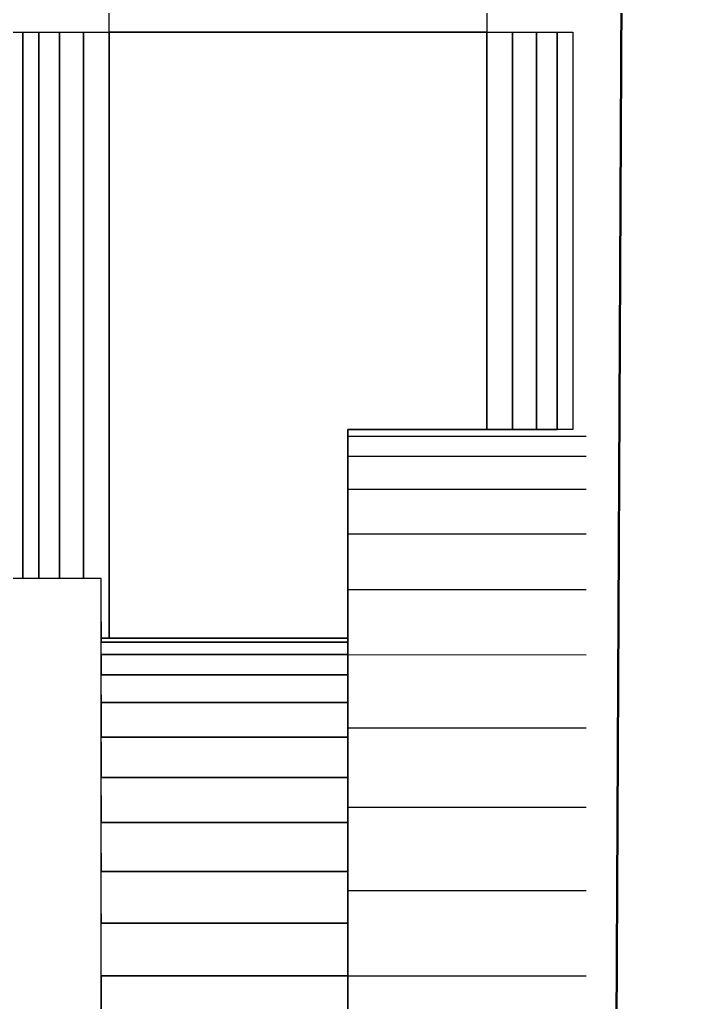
# Model space of a CAD drawing. Header units: millimetres. Extents: x 103208 to 171806, y -164 to 10038.
# Drawn here: x 118529 to 118533.3, y 7121.75 to 7128.08 of the extents above; entities that cross this region are included whole.
import ezdxf

# ---------------------------------------------------------------- set-up
doc = ezdxf.new("R2010")
doc.units = ezdxf.units.MM
doc.layers.add('Parede Baixa', color=5, linetype='Continuous', lineweight=50)
doc.layers.add('Piso', color=55, linetype='Continuous')

msp = doc.modelspace()

# ---------------------------------------------------------------- hatches: boundary and pattern name
at = {"layer": 'Piso'}
h = msp.add_hatch(dxfattribs=at)
h.set_pattern_fill('ANSI37', color=256, scale=13.333333, angle=-45)
h.set_pattern_definition([(360, (3774.435, 51.227), (3e-14, 42.333333), []), (90, (3774.435, 51.227), (-42.333333, 3e-14), [])])
h.paths.add_polyline_path([(118454.45345, 7123.75914), (118454.54472, 7126.4263), (118454.72715, 7129.08878), (118455.14014, 7131.66386), (118455.92589, 7134.15066), (118457.06744, 7136.49553), (118457.75829, 7137.50518), (118382.91816, 7137.50518), (118382.69992, 7091.71809), (118532.69821, 7091.00312), (118532.70015, 7091.41061), (118527.62655, 7091.41061), (118527.62655, 7091.44213), (118527.62655, 7093.5971), (118527.25438, 7093.85018), (118526.95142, 7094.21656), (118526.901, 7094.31713), (118526.81935, 7094.44551), (118526.64298, 7094.93869), (118526.5523, 7095.5674), (118526.57645, 7095.56858), (118526.57645, 7112.03369), (118526.64298, 7112.49497), (118526.81935, 7112.98815), (118527.09135, 7113.41585), (118527.31391, 7113.60952), (118527.41473, 7113.72347), (118527.8906, 7113.94622), (118528.17575, 7113.96943), (118528.34759, 7113.98838), (118528.58149, 7113.71339), (118528.62829, 7113.24424), (118528.37122, 7112.90835), (118528.24803, 7112.95106), (118528.19795, 7112.94653), (118528.15185, 7112.938), (118528.05135, 7112.89096), (118527.95284, 7112.8226), (118527.93436, 7112.80239), (118527.84939, 7112.69964), (118527.77488, 7112.58248), (118527.72488, 7112.48543), (118527.66212, 7112.31314), (118527.62299, 7112.14198), (118527.60845, 7112.01954), (118527.60018, 7111.8454), (118527.60018, 7096.53061), (118532.72456, 7096.53061), (118532.82902, 7118.44595), (118532.5643, 7118.44595), (118532.5643, 7115.49536), (118532.51344, 7115.45634), (118532.35344, 7115.24782), (118532.01004, 7115.20261), (118529.36979, 7115.20261), (118528.98325, 7115.49921), (118528.93804, 7115.84261), (118528.93804, 7117.03607), (118526.73015, 7117.03607), (118526.38201, 7117.03607), (118526.38201, 7119.36261), (118523.81804, 7119.36261), (118523.81804, 7098.5196), (118472.68605, 7098.5196), (118472.31721, 7098.54607), (118470.02931, 7098.67894), (118467.42624, 7099.23361), (118464.93532, 7100.17115), (118462.61252, 7101.47049), (118460.51005, 7103.10244), (118458.67513, 7105.03033), (118457.14901, 7107.21084), (118455.96597, 7109.59497), (118455.15259, 7112.12915), (118454.72715, 7114.75644), (118454.54472, 7117.41892), (118454.45345, 7120.08609), (118454.44204, 7121.42045)])
edge = h.paths.add_edge_path()
edge.add_line((118469.55152, 7145.09479), (118472.14926, 7145.32562))
edge.add_line((118472.14926, 7145.32562), (118523.81804, 7145.32562))
edge.add_line((118523.81804, 7145.32562), (118523.81804, 7137.50518))
edge.add_line((118523.81804, 7137.50518), (118532.91986, 7137.50518))
edge.add_line((118532.91986, 7137.50518), (118532.97661, 7149.41017))
edge.add_line((118532.97661, 7149.41017), (118482.97653, 7149.51266))
edge.add_line((118482.97653, 7149.51266), (118483.30028, 7217.43562))
edge.add_line((118483.30028, 7217.43562), (118479.91091, 7217.44256))
edge.add_line((118479.91091, 7217.44256), (118479.90608, 7215.08971))
edge.add_line((118479.90608, 7215.08971), (118474.30558, 7215.08971))
edge.add_arc((118395.35663, 7217.9293), 79, 270, 357.9401066, ccw=False)
edge.add_line((118395.35663, 7138.9293), (118392.35663, 7138.9293))
edge.add_line((118392.35663, 7138.9293), (118392.35663, 7142.9293))
edge.add_line((118392.35663, 7142.9293), (118388.85663, 7142.9293))
edge.add_line((118388.85663, 7142.9293), (118388.85663, 7141.4293))
edge.add_arc((118387.87022, 7141.4136), 0.98654, -86.136054, 0.911848, ccw=False)
edge.add_line((118387.9367, 7140.4293), (118385.85663, 7140.4293))
edge.add_line((118385.85663, 7140.4293), (118384.85663, 7141.4293))
edge.add_line((118384.85663, 7141.4293), (118384.71019, 7141.57574))
edge.add_line((118384.71019, 7141.57574), (118384.35663, 7142.4293))
edge.add_arc((118384.35663, 7142.9293), 0.5, 180, 270, ccw=False)
edge.add_line((118383.85663, 7142.9293), (118383.85663, 7145.4293))
edge.add_arc((118384.35663, 7145.4293), 0.5, 90, 180, ccw=False)
edge.add_line((118384.35663, 7145.9293), (118384.71019, 7146.78285))
edge.add_line((118384.71019, 7146.78285), (118385.85663, 7147.9293))
edge.add_line((118385.85663, 7147.9293), (118387.85663, 7147.9293))
edge.add_arc((118387.85663, 7146.9293), 1, 0, 90, ccw=False)
edge.add_line((118388.85663, 7146.9293), (118388.85663, 7145.4293))
edge.add_line((118388.85663, 7145.4293), (118392.35663, 7145.4293))
edge.add_line((118392.35663, 7145.4293), (118392.35663, 7215.91945))
edge.add_line((118392.35663, 7215.91945), (118383.29192, 7215.91945))
edge.add_line((118383.29192, 7215.91945), (118382.91816, 7137.50518))
edge.add_line((118382.91816, 7137.50518), (118457.75829, 7137.50518))
edge.add_line((118457.75829, 7137.50518), (118458.54018, 7138.64788))
edge.add_line((118458.54018, 7138.64788), (118460.31232, 7140.56128))
edge.add_line((118460.31232, 7140.56128), (118462.34563, 7142.19444))
edge.add_line((118462.34563, 7142.19444), (118464.59624, 7143.51213))
edge.add_line((118464.59624, 7143.51213), (118467.01561, 7144.48592))
edge.add_line((118467.01561, 7144.48592), (118469.55152, 7145.09479))
edge = h.paths.add_edge_path()
edge.add_line((118474.30558, 7215.08971), (118474.43943, 7215.08971))
edge.add_line((118474.43943, 7215.08971), (118474.43943, 7220.91945))
edge.add_line((118474.43943, 7220.91945), (118393.35661, 7220.91945))
edge.add_line((118393.35661, 7220.91945), (118392.35661, 7220.91945))
edge.add_line((118392.35661, 7220.91945), (118392.35661, 7217.91945))
edge.add_line((118392.35661, 7217.91945), (118395.35663, 7217.91945))
edge.add_line((118395.35663, 7217.91945), (118395.35663, 7145.4293))
edge.add_line((118395.35663, 7145.4293), (118398.85663, 7145.4293))
edge.add_line((118398.85663, 7145.4293), (118398.85663, 7146.9293))
edge.add_arc((118399.85663, 7146.9293), 1, 90, 180, ccw=False)
edge.add_line((118399.85663, 7147.9293), (118401.85663, 7147.9293))
edge.add_line((118401.85663, 7147.9293), (118403.00308, 7146.78285))
edge.add_line((118403.00308, 7146.78285), (118403.35663, 7145.9293))
edge.add_arc((118403.35663, 7145.4293), 0.5, 0, 90, ccw=False)
edge.add_line((118403.85663, 7145.4293), (118403.85663, 7142.9293))
edge.add_arc((118403.35663, 7142.9293), 0.5, -90, 0, ccw=False)
edge.add_line((118403.35663, 7142.4293), (118403.35663, 7145.9293))
edge.add_line((118403.35663, 7145.9293), (118403.00308, 7146.78285))
edge.add_line((118403.00308, 7146.78285), (118402.85663, 7146.9293))
edge.add_line((118402.85663, 7146.9293), (118402.85663, 7141.4293))
edge.add_line((118402.85663, 7141.4293), (118401.85663, 7140.4293))
edge.add_line((118401.85663, 7140.4293), (118399.81251, 7140.4293))
edge.add_arc((118399.76978, 7141.3453), 0.917, 185.255826, 272.671, ccw=False)
edge.add_line((118398.85663, 7141.2613), (118398.85663, 7142.9293))
edge.add_line((118398.85663, 7142.9293), (118395.35663, 7142.9293))
edge.add_line((118395.35663, 7142.9293), (118395.35663, 7138.9293))
edge.add_arc((118395.35663, 7217.9293), 79, 270, 357.9401066)
h.paths.add_polyline_path([(118395.34656, 7203.02127), (118475.29922, 7203.02127)], flags=17)

# ---------------------------------------------------------------- linework, layer by layer
at = {"layer": 'Parede Baixa'}
msp.add_line((118532.27117, 7001.4113, -114808.76029), (118533.30036, 7217.33312, -114808.76029), dxfattribs=at)
at = {"layer": 'Piso'}
for p, q in [((118531.11404, 7125.44261, -114808.76029), (118531.11404, 7125.39928, -114808.76029)), ((118532.01004, 7125.44261, -114808.76029), (118531.11404, 7125.44261, -114808.76029)), ((118532.17569, 7125.44261, -114808.76029), (118532.01004, 7125.44261, -114808.76029)), ((118532.33004, 7125.44261, -114808.76029), (118532.17569, 7125.44261, -114808.76029)), ((118532.46259, 7125.44261, -114808.76029), (118532.33004, 7125.44261, -114808.76029)), ((118531.11404, 7125.39928, -114808.76029), (118531.11404, 7125.27033, -114808.76029)), ((118531.11404, 7125.27033, -114808.76029), (118531.11404, 7125.05896, -114808.76029)), ((118531.11404, 7125.05896, -114808.76029), (118531.11404, 7124.77035, -114808.76029)), ((118531.11404, 7124.77035, -114808.76029), (118531.11404, 7124.41163, -114808.76029)), ((118529.02379, 7124.48261, -114808.76029), (118528.95985, 7124.48261, -114808.76029)), ((118529.12549, 7124.48261, -114808.76029), (118529.02379, 7124.48261, -114808.76029)), ((118529.25804, 7124.48261, -114808.76029), (118529.12549, 7124.48261, -114808.76029)), ((118529.4124, 7124.48261, -114808.76029), (118529.25804, 7124.48261, -114808.76029)), ((118529.52684, 7124.48261, -114808.76029), (118529.4124, 7124.48261, -114808.76029)), ((118529.52684, 7124.4511, -114808.76029), (118529.52684, 7124.48261, -114808.76029)), ((118529.52684, 7124.35732, -114808.76029), (118529.52684, 7124.4511, -114808.76029)), ((118531.11404, 7124.41163, -114808.76029), (118531.11404, 7124.09861, -114808.76029)), ((118529.52684, 7124.20359, -114808.76029), (118529.52684, 7124.35732, -114808.76029)), ((118529.52684, 7124.09861, -114808.76029), (118529.52684, 7124.20359, -114808.76029)), ((118529.57804, 7124.09861, -114808.76029), (118529.52684, 7124.09861, -114808.76029)), ((118529.52684, 7124.07182, -114808.76029), (118529.52684, 7124.09861, -114808.76029)), ((118529.52684, 7123.99211, -114808.76029), (118529.52684, 7124.07182, -114808.76029)), ((118531.11404, 7124.09861, -114808.76029), (118529.57804, 7124.09861, -114808.76029)), ((118531.11404, 7124.09861, -114808.76029), (118531.11404, 7124.07182, -114808.76029)), ((118531.11404, 7124.07182, -114808.76029), (118531.11404, 7123.99211, -114808.76029)), ((118529.52684, 7123.86144, -114808.76029), (118529.52684, 7123.99211, -114808.76029)), ((118531.11404, 7123.99211, -114808.76029), (118531.11404, 7123.86144, -114808.76029)), ((118529.52684, 7123.73281, -114808.76029), (118529.52684, 7123.86144, -114808.76029)), ((118531.11404, 7123.86144, -114808.76029), (118531.11404, 7123.68303, -114808.76029)), ((118529.52684, 7123.68303, -114808.76029), (118529.52684, 7123.73281, -114808.76029)), ((118529.52684, 7123.46128, -114808.76029), (118529.52684, 7123.68303, -114808.76029)), ((118531.11404, 7123.68303, -114808.76029), (118531.11404, 7123.52066, -114808.76029)), ((118531.11404, 7123.52066, -114808.76029), (118531.11404, 7123.46128, -114808.76029)), ((118529.52684, 7123.42734, -114808.76029), (118529.52684, 7123.46128, -114808.76029)), ((118531.11404, 7123.46128, -114808.76029), (118531.11404, 7123.20163, -114808.76029)), ((118529.52684, 7123.20163, -114808.76029), (118529.52684, 7123.42734, -114808.76029)), ((118529.52684, 7123.08483, -114808.76029), (118529.52684, 7123.20163, -114808.76029)), ((118531.11404, 7123.20163, -114808.76029), (118531.11404, 7123.01035, -114808.76029)), ((118529.52684, 7122.9105, -114808.76029), (118529.52684, 7123.08483, -114808.76029)), ((118531.11404, 7123.01035, -114808.76029), (118531.11404, 7122.9105, -114808.76029)), ((118529.52684, 7122.7137, -114808.76029), (118529.52684, 7122.9105, -114808.76029)), ((118531.11404, 7122.9105, -114808.76029), (118531.11404, 7122.59503, -114808.76029)), ((118529.52684, 7122.59503, -114808.76029), (118529.52684, 7122.7137, -114808.76029)), ((118529.52684, 7122.32309, -114808.76029), (118529.52684, 7122.59503, -114808.76029)), ((118531.11404, 7122.59503, -114808.76029), (118531.11404, 7122.47326, -114808.76029)), ((118531.11404, 7122.47326, -114808.76029), (118531.11404, 7122.26301, -114808.76029)), ((118529.52684, 7122.26301, -114808.76029), (118529.52684, 7122.32309, -114808.76029)), ((118529.52684, 7121.92261, -114808.76029), (118529.52684, 7122.26301, -114808.76029)), ((118531.11404, 7122.26301, -114808.76029), (118531.11404, 7121.92261, -114808.76029)), ((118529.52684, 7121.58221, -114808.76029), (118529.52684, 7121.92261, -114808.76029)), ((118531.11404, 7121.92261, -114808.76029), (118531.11404, 7121.58221, -114808.76029))]:
    msp.add_line(p, q, dxfattribs=at)
for points, invisible_edges in [([(118532.01004, 7128.00261, -114808.76029), (118529.57804, 7128.16826, -114808.76029), (118532.01004, 7128.16826, -114808.76029)], 1), ([(118529.57804, 7128.16826, -114808.76029), (118532.01004, 7128.00261, -114808.76029), (118529.57804, 7128.00261, -114808.76029)], 1), ([(118528.95985, 7124.48261, -114808.76029), (118529.02379, 7128.00261, -114808.76029), (118529.02379, 7124.48261, -114808.76029)], 1), ([(118529.02379, 7128.00261, -114808.76029), (118528.95985, 7124.48261, -114808.76029), (118528.95985, 7128.00261, -114808.76029)], 3), ([(118529.02379, 7124.48261, -114808.76029), (118529.12549, 7128.00261, -114808.76029), (118529.12549, 7124.48261, -114808.76029)], 1), ([(118529.12549, 7128.00261, -114808.76029), (118529.02379, 7124.48261, -114808.76029), (118529.02379, 7128.00261, -114808.76029)], 1), ([(118529.12549, 7124.48261, -114808.76029), (118529.25804, 7128.00261, -114808.76029), (118529.25804, 7124.48261, -114808.76029)], 1), ([(118529.25804, 7128.00261, -114808.76029), (118529.12549, 7124.48261, -114808.76029), (118529.12549, 7128.00261, -114808.76029)], 1), ([(118529.25804, 7124.48261, -114808.76029), (118529.4124, 7128.00261, -114808.76029), (118529.4124, 7124.48261, -114808.76029)], 1), ([(118529.4124, 7128.00261, -114808.76029), (118529.25804, 7124.48261, -114808.76029), (118529.25804, 7128.00261, -114808.76029)], 1), ([(118529.57804, 7128.00261, -114808.76029), (118529.52684, 7124.48261, -114808.76029), (118529.4124, 7128.00261, -114808.76029)], 3), ([(118529.4124, 7128.00261, -114808.76029), (118529.52684, 7124.48261, -114808.76029), (118529.4124, 7124.48261, -114808.76029)], 1), ([(118529.52684, 7124.09861, -114808.76029), (118529.57804, 7128.00261, -114808.76029), (118529.57804, 7124.09861, -114808.76029)], 1), ([(118532.01004, 7128.00261, -114808.76029), (118531.11404, 7125.44261, -114808.76029), (118529.57804, 7128.00261, -114808.76029)], 3), ([(118529.57804, 7128.00261, -114808.76029), (118531.11404, 7125.44261, -114808.76029), (118529.57804, 7124.09861, -114808.76029)], 3), ([(118531.11404, 7125.44261, -114808.76029), (118532.01004, 7128.00261, -114808.76029), (118532.01004, 7125.44261, -114808.76029)], 1), ([(118532.01004, 7125.44261, -114808.76029), (118532.17569, 7128.00261, -114808.76029), (118532.17569, 7125.44261, -114808.76029)], 1), ([(118532.17569, 7128.00261, -114808.76029), (118532.01004, 7125.44261, -114808.76029), (118532.01004, 7128.00261, -114808.76029)], 1), ([(118532.17569, 7125.44261, -114808.76029), (118532.33004, 7128.00261, -114808.76029), (118532.33004, 7125.44261, -114808.76029)], 1), ([(118532.33004, 7128.00261, -114808.76029), (118532.17569, 7125.44261, -114808.76029), (118532.17569, 7128.00261, -114808.76029)], 1), ([(118532.33004, 7125.44261, -114808.76029), (118532.46259, 7128.00261, -114808.76029), (118532.46259, 7125.44261, -114808.76029)], 1), ([(118532.46259, 7128.00261, -114808.76029), (118532.33004, 7125.44261, -114808.76029), (118532.33004, 7128.00261, -114808.76029)], 1), ([(118532.46259, 7125.44261, -114808.76029), (118532.5643, 7128.00261, -114808.76029), (118532.5643, 7125.44261, -114808.76029)], 1), ([(118532.5643, 7128.00261, -114808.76029), (118532.46259, 7125.44261, -114808.76029), (118532.46259, 7128.00261, -114808.76029)], 1), ([(118531.11404, 7125.39928, -114808.76029), (118529.57804, 7124.09861, -114808.76029), (118531.11404, 7125.44261, -114808.76029)], 3), ([(118532.46259, 7125.44261, -114808.76029), (118531.11404, 7125.39928, -114808.76029), (118532.33004, 7125.44261, -114808.76029)], 3), ([(118532.33004, 7125.44261, -114808.76029), (118531.11404, 7125.39928, -114808.76029), (118532.17569, 7125.44261, -114808.76029)], 3), ([(118532.17569, 7125.44261, -114808.76029), (118531.11404, 7125.39928, -114808.76029), (118532.01004, 7125.44261, -114808.76029)], 3), ([(118532.01004, 7125.44261, -114808.76029), (118531.11404, 7125.39928, -114808.76029), (118531.11404, 7125.44261, -114808.76029)], 1), ([(118531.11404, 7125.27033, -114808.76029), (118529.57804, 7124.09861, -114808.76029), (118531.11404, 7125.39928, -114808.76029)], 3), ([(118532.65004, 7125.39928, -114808.76029), (118531.11404, 7125.27033, -114808.76029), (118531.11404, 7125.39928, -114808.76029)], 1), ([(118531.11404, 7125.05896, -114808.76029), (118529.57804, 7124.09861, -114808.76029), (118531.11404, 7125.27033, -114808.76029)], 3), ([(118532.65004, 7125.27033, -114808.76029), (118531.11404, 7125.05896, -114808.76029), (118531.11404, 7125.27033, -114808.76029)], 1), ([(118531.11404, 7124.77035, -114808.76029), (118529.57804, 7124.09861, -114808.76029), (118531.11404, 7125.05896, -114808.76029)], 3), ([(118532.65004, 7125.05896, -114808.76029), (118531.11404, 7124.77035, -114808.76029), (118531.11404, 7125.05896, -114808.76029)], 1), ([(118531.11404, 7124.41163, -114808.76029), (118529.57804, 7124.09861, -114808.76029), (118531.11404, 7124.77035, -114808.76029)], 3), ([(118532.65004, 7124.77035, -114808.76029), (118531.11404, 7124.41163, -114808.76029), (118531.11404, 7124.77035, -114808.76029)], 1), ([(118529.52684, 7124.48261, -114808.76029), (118529.52684, 7124.09861, -114808.76029), (118529.52684, 7124.20359, -114808.76029)], 13), ([(118529.52684, 7124.48261, -114808.76029), (118529.52684, 7124.20359, -114808.76029), (118529.52684, 7124.35732, -114808.76029)], 13), ([(118529.52684, 7124.48261, -114808.76029), (118529.52684, 7124.35732, -114808.76029), (118529.52684, 7124.4511, -114808.76029)], 1), ([(118529.57804, 7124.09861, -114808.76029), (118531.11404, 7124.41163, -114808.76029), (118531.11404, 7124.09861, -114808.76029)], 1), ([(118532.65004, 7124.41163, -114808.76029), (118531.11404, 7123.99211, -114808.76029), (118531.11404, 7124.41163, -114808.76029)], 3), ([(118531.11404, 7124.41163, -114808.76029), (118531.11404, 7123.99211, -114808.76029), (118531.11404, 7124.07182, -114808.76029)], 13), ([(118531.11404, 7124.41163, -114808.76029), (118531.11404, 7124.07182, -114808.76029), (118531.11404, 7124.09861, -114808.76029)], 1), ([(118529.52684, 7124.09861, -114808.76029), (118522.99884, 7123.9937, -114808.76029), (118529.52684, 7124.20359, -114808.76029)], 3), ([(118529.52684, 7124.07182, -114808.76029), (118522.99884, 7123.9937, -114808.76029), (118529.52684, 7124.09861, -114808.76029)], 3), ([(118529.52684, 7124.07182, -114808.76029), (118531.11404, 7124.09861, -114808.76029), (118531.11404, 7124.07182, -114808.76029)], 1), ([(118531.11404, 7124.09861, -114808.76029), (118529.52684, 7124.07182, -114808.76029), (118529.57804, 7124.09861, -114808.76029)], 3), ([(118529.57804, 7124.09861, -114808.76029), (118529.52684, 7124.07182, -114808.76029), (118529.52684, 7124.09861, -114808.76029)], 1), ([(118529.52684, 7123.99211, -114808.76029), (118531.11404, 7124.07182, -114808.76029), (118531.11404, 7123.99211, -114808.76029)], 1), ([(118531.11404, 7124.07182, -114808.76029), (118529.52684, 7123.99211, -114808.76029), (118529.52684, 7124.07182, -114808.76029)], 1), ([(118529.52684, 7123.86144, -114808.76029), (118522.99884, 7123.73281, -114808.76029), (118529.52684, 7123.99211, -114808.76029)], 3), ([(118529.52684, 7123.86144, -114808.76029), (118531.11404, 7123.99211, -114808.76029), (118531.11404, 7123.86144, -114808.76029)], 1), ([(118531.11404, 7123.99211, -114808.76029), (118529.52684, 7123.86144, -114808.76029), (118529.52684, 7123.99211, -114808.76029)], 1), ([(118532.65004, 7123.99162, -114808.76029), (118531.11404, 7123.52066, -114808.76029), (118531.11404, 7123.99211, -114808.76029)], 3), ([(118531.11404, 7123.99211, -114808.76029), (118531.11404, 7123.52066, -114808.76029), (118531.11404, 7123.68303, -114808.76029)], 13), ([(118531.11404, 7123.99211, -114808.76029), (118531.11404, 7123.68303, -114808.76029), (118531.11404, 7123.86144, -114808.76029)], 1), ([(118529.52684, 7123.68303, -114808.76029), (118531.11404, 7123.86144, -114808.76029), (118531.11404, 7123.68303, -114808.76029)], 1), ([(118531.11404, 7123.86144, -114808.76029), (118529.52684, 7123.68303, -114808.76029), (118529.52684, 7123.86144, -114808.76029)], 3), ([(118529.52684, 7123.86144, -114808.76029), (118529.52684, 7123.68303, -114808.76029), (118529.52684, 7123.73281, -114808.76029)], 1), ([(118529.52684, 7123.68303, -114808.76029), (118522.99884, 7123.42734, -114808.76029), (118529.52684, 7123.73281, -114808.76029)], 3), ([(118529.52684, 7123.46128, -114808.76029), (118522.99884, 7123.42734, -114808.76029), (118529.52684, 7123.68303, -114808.76029)], 3), ([(118531.11404, 7123.52066, -114808.76029), (118529.52684, 7123.46128, -114808.76029), (118531.11404, 7123.68303, -114808.76029)], 3), ([(118531.11404, 7123.68303, -114808.76029), (118529.52684, 7123.46128, -114808.76029), (118529.52684, 7123.68303, -114808.76029)], 1), ([(118529.52684, 7123.46128, -114808.76029), (118531.11404, 7123.52066, -114808.76029), (118531.11404, 7123.46128, -114808.76029)], 1), ([(118532.65004, 7123.52066, -114808.76029), (118531.11404, 7123.01035, -114808.76029), (118531.11404, 7123.52066, -114808.76029)], 3), ([(118531.11404, 7123.52066, -114808.76029), (118531.11404, 7123.01035, -114808.76029), (118531.11404, 7123.20163, -114808.76029)], 13), ([(118531.11404, 7123.52066, -114808.76029), (118531.11404, 7123.20163, -114808.76029), (118531.11404, 7123.46128, -114808.76029)], 1), ([(118529.52684, 7123.20163, -114808.76029), (118531.11404, 7123.46128, -114808.76029), (118531.11404, 7123.20163, -114808.76029)], 1), ([(118531.11404, 7123.46128, -114808.76029), (118529.52684, 7123.20163, -114808.76029), (118529.52684, 7123.46128, -114808.76029)], 3), ([(118529.52684, 7123.46128, -114808.76029), (118529.52684, 7123.20163, -114808.76029), (118529.52684, 7123.42734, -114808.76029)], 1), ([(118529.52684, 7123.20163, -114808.76029), (118522.99884, 7123.08483, -114808.76029), (118529.52684, 7123.42734, -114808.76029)], 3), ([(118531.11404, 7123.01035, -114808.76029), (118529.52684, 7122.9105, -114808.76029), (118531.11404, 7123.20163, -114808.76029)], 3), ([(118531.11404, 7123.20163, -114808.76029), (118529.52684, 7122.9105, -114808.76029), (118529.52684, 7123.20163, -114808.76029)], 3), ([(118529.52684, 7123.20163, -114808.76029), (118529.52684, 7122.9105, -114808.76029), (118529.52684, 7123.08483, -114808.76029)], 1), ([(118529.52684, 7122.9105, -114808.76029), (118522.99884, 7122.7137, -114808.76029), (118529.52684, 7123.08483, -114808.76029)], 3), ([(118529.52684, 7122.9105, -114808.76029), (118531.11404, 7123.01035, -114808.76029), (118531.11404, 7122.9105, -114808.76029)], 1), ([(118532.65004, 7123.01035, -114808.76029), (118531.11404, 7122.47326, -114808.76029), (118531.11404, 7123.01035, -114808.76029)], 3), ([(118531.11404, 7123.01035, -114808.76029), (118531.11404, 7122.47326, -114808.76029), (118531.11404, 7122.59503, -114808.76029)], 13), ([(118531.11404, 7123.01035, -114808.76029), (118531.11404, 7122.59503, -114808.76029), (118531.11404, 7122.9105, -114808.76029)], 1), ([(118529.52684, 7122.59503, -114808.76029), (118531.11404, 7122.9105, -114808.76029), (118531.11404, 7122.59503, -114808.76029)], 1), ([(118531.11404, 7122.9105, -114808.76029), (118529.52684, 7122.59503, -114808.76029), (118529.52684, 7122.9105, -114808.76029)], 3), ([(118529.52684, 7122.9105, -114808.76029), (118529.52684, 7122.59503, -114808.76029), (118529.52684, 7122.7137, -114808.76029)], 1), ([(118529.52684, 7122.59503, -114808.76029), (118522.99884, 7122.32309, -114808.76029), (118529.52684, 7122.7137, -114808.76029)], 3), ([(118531.11404, 7122.47326, -114808.76029), (118529.52684, 7122.26301, -114808.76029), (118531.11404, 7122.59503, -114808.76029)], 3), ([(118531.11404, 7122.59503, -114808.76029), (118529.52684, 7122.26301, -114808.76029), (118529.52684, 7122.59503, -114808.76029)], 3), ([(118529.52684, 7122.59503, -114808.76029), (118529.52684, 7122.26301, -114808.76029), (118529.52684, 7122.32309, -114808.76029)], 1), ([(118529.52684, 7122.26301, -114808.76029), (118531.11404, 7122.47326, -114808.76029), (118531.11404, 7122.26301, -114808.76029)], 1), ([(118532.65004, 7122.47326, -114808.76029), (118531.11404, 7121.92261, -114808.76029), (118531.11404, 7122.47326, -114808.76029)], 3), ([(118531.11404, 7122.47326, -114808.76029), (118531.11404, 7121.92261, -114808.76029), (118531.11404, 7122.26301, -114808.76029)], 1), ([(118529.52684, 7122.26301, -114808.76029), (118522.99884, 7121.92261, -114808.76029), (118529.52684, 7122.32309, -114808.76029)], 3), ([(118529.52684, 7121.92261, -114808.76029), (118531.11404, 7122.26301, -114808.76029), (118531.11404, 7121.92261, -114808.76029)], 1), ([(118531.11404, 7122.26301, -114808.76029), (118529.52684, 7121.92261, -114808.76029), (118529.52684, 7122.26301, -114808.76029)], 1), ([(118529.52684, 7121.58221, -114808.76029), (118522.99884, 7121.52214, -114808.76029), (118529.52684, 7121.92261, -114808.76029)], 3), ([(118529.52684, 7121.58221, -114808.76029), (118531.11404, 7121.92261, -114808.76029), (118531.11404, 7121.58221, -114808.76029)], 1), ([(118531.11404, 7121.92261, -114808.76029), (118529.52684, 7121.58221, -114808.76029), (118529.52684, 7121.92261, -114808.76029)], 1), ([(118532.65004, 7121.92261, -114808.76029), (118531.11404, 7121.37196, -114808.76029), (118531.11404, 7121.92261, -114808.76029)], 3), ([(118531.11404, 7121.92261, -114808.76029), (118531.11404, 7121.37196, -114808.76029), (118531.11404, 7121.58221, -114808.76029)], 1)]:
    msp.add_3dface(points, dxfattribs=dict(at, invisible_edges=invisible_edges))

doc.saveas('drawing.dxf')
